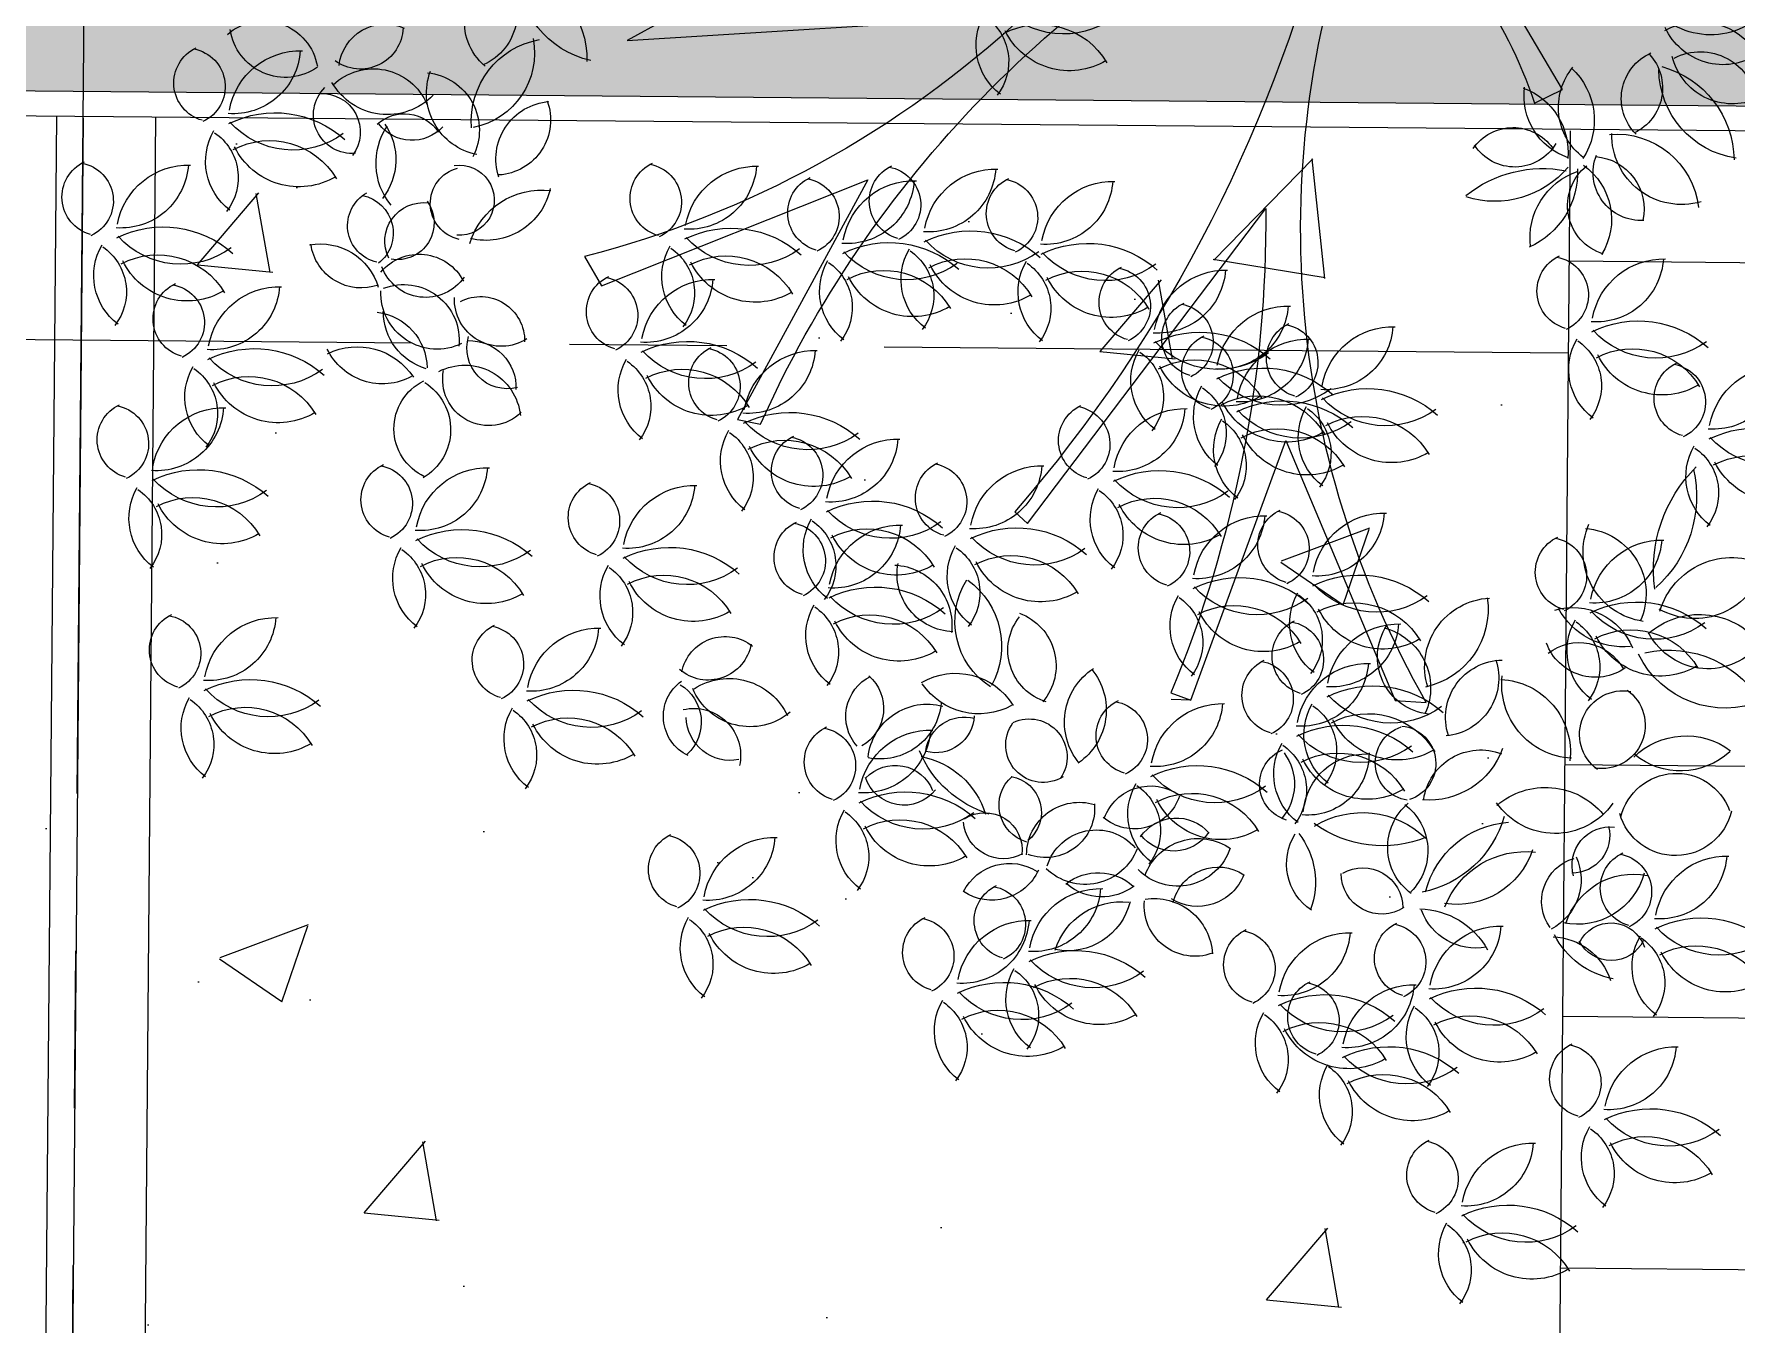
# Model space of a CAD drawing. Header units: millimetres. Extents: x 793 to 3159, y 750 to 2095.
# Drawn here: x 1229.264 to 1232.699, y 980.136 to 982.741 of the extents above; entities that cross this region are included whole.
import ezdxf

# ---------------------------------------------------------------- set-up
doc = ezdxf.new("R2010")
doc.units = ezdxf.units.MM
doc.linetypes.add('CENTER', pattern=[50.8, 31.75, -6.35, 6.35, -6.35])
doc.linetypes.add('CONTINUA', pattern=[0])
for name, color, linetype in [('A-PISO-LIMITE', 42, 'Continuous'), ('A-PISOS', 252, 'Continuous'), ('A-PROY', 252, 'Continuous'), ('A-TEXTO', 2, 'Continuous'), ('A-VEGETACION', 65, 'Continuous')]:
    doc.layers.add(name, color=color, linetype=linetype)
doc.layers.add('JUNTA DE CONTROL', color=7, linetype='Continuous', true_color=0xf43e0b)
pattern_1 = [(50, (-2174.8441, -711.9263), (1.8218467, -0.1593909), [0.1905, -2.0955]), (355, (-2174.8441, -711.9263), (-0.3524342, 1.9105685), [0.1524, -1.6764058]), (100.451445, (-2174.6923, -711.9396), (1.4694125, 1.7511775), [0.1619001, -1.7809024]), (46.1842, (-2174.844, -711.4183), (2.7107904, -0.4204233), [0.28575, -3.14325]), (96.63556, (-2174.6182, -711.4533), (2.3740413, 2.4742612), [0.2428502, -2.671356]), (351.18415, (-2174.844, -711.4183), (2.3740413, 2.4742612), [0.2285997, -2.5145973]), (21, (-2174.5901, -711.5453), (1.5161439, -1.022652), [0.1905, -2.0955]), (326, (-2174.5901, -711.5453), (0.6180203, 1.8418797), [0.1524, -1.6764]), (71.451445, (-2174.4638, -711.6305), (2.1341642, 0.8192277), [0.1619001, -1.7808994]), (37.5, (-2174.8441, -711.9263), (0.03088603, 0.84555039), [0, -1.65608, 0, -1.7018, 0, -1.68275]), (7.5, (-2174.8441, -711.9263), (0.66819663, 1.00180575), [0, -0.97028, 0, -1.61798, 0, -0.64135]), (327.5, (-2175.4105, -711.9263), (1.35590595, -0.05728744), [0, -0.635, 0, -1.9812, 0, -2.6289]), (317.5, (-2175.6645, -711.9263), (1.4812918, 0.2542649), [0, -0.8255, 0, -1.31572, 0, -1.8669])]

# ---------------------------------------------------------------- blocks, each defined once
blk = doc.blocks.new('A$C15914C01')
at = {"layer": 'A-PISOS', "linetype": 'CONTINUA', "ltscale": 0.5}
h = blk.add_hatch(dxfattribs=at)
h.set_pattern_fill('AR-CONC', color=250, scale=0.01)
h.set_pattern_definition(pattern_1)
h.paths.add_polyline_path([(49.8168, -6.7051), (46.8168, -6.7051), (46.8168, -13.8547), (49.7114, -13.8547), (49.7114, -11.0561), (49.8168, -11.0561)])
h.paths.add_polyline_path([(46.8168, -3.6051), (47.3783, -3.6051), (47.3783, -4.9049), (49.8168, -4.9049), (49.8168, -0.9962), (46.8168, -0.9962)])
h = blk.add_hatch(dxfattribs=at)
h.set_pattern_fill('AR-CONC', color=250, scale=0.01)
h.set_pattern_definition(pattern_1)
h.paths.add_polyline_path([(52.8168, -10.153), (49.8168, -10.153), (49.8168, -10.6083), (52.8168, -10.6083)])
h.paths.add_polyline_path([(52.8168, -6.7051), (49.8168, -6.7051), (49.8168, -10.153), (52.8168, -10.153)])
h.paths.add_polyline_path([(52.8168, -0.9965), (49.8168, -0.9965), (49.8168, -1.153), (52.8168, -1.153)])
h.paths.add_polyline_path([(49.8168, -4.9051), (52.8168, -4.9051), (52.8168, -1.153), (49.8168, -1.153)])
h = blk.add_hatch(dxfattribs=at)
h.set_pattern_fill('AR-HBONE', color=250, scale=0.005, angle=45)
h.set_pattern_definition([(90, (-2174.8441, -711.9263), (-0.508, 0.508), [1.524, -0.508]), (180, (-2174.8441, -711.4183), (-0.508, 0.508), [1.524, -0.508])])
h.paths.add_polyline_path([(55.5483, -5.5046), (55.8168, -5.5046), (55.8168, -0.9969), (55.5493, -0.9969), (55.5483, -0.9968), (52.8168, -0.9968), (52.8168, -4.9051), (54.8141, -4.9051), (55.5483, -4.9051)])
h.paths.add_polyline_path([(55.8168, -5.5046), (55.5483, -5.5046), (55.5483, -6.7051), (52.8168, -6.7051), (52.8168, -10.6084), (55.8168, -10.6084)])
at = {"layer": 'A-PISOS', "color": 250, "linetype": 'CONTINUA', "ltscale": 0.5}
for p, q in [((49.8168, -6.7051), (49.8168, -10.6082)), ((52.8168, -6.7051), (52.8168, -10.6083))]:
    blk.add_line(p, q, dxfattribs=at)
blk = doc.blocks.new('XR-CONJUNTO$0$A$C458D45B7')
at = {"lineweight": 0, "extrusion": (-2.43104e-07, -5.45806e-06, 1)}
blk.add_line((-0.3067, -1.749), (-0.3463, -1.7481), dxfattribs=at)
blk.add_lwpolyline([(0.1057, -1.746), (0.1681, -1.7494, -0.110183), (-0.0866, -0.95, -0.110183), (0.0225, -0.1181, 0.069274), (0.0548, -0.1083, -0.159056), (0.3751, -0.5382), (0.4313, -0.5098), (0.2694, -0.2414), (0.6188, -0.3643), (0.5483, -0.2962, -0.129481), (0.1024, -0.068, 0.184379), (0.1254, 0.0127), (0.8832, -0.1415), (0.8943, -0.0784), (0.1156, 0.0518, -0.487233), (0.1075, 0.0667, -0.157099), (0.4909, 0.4325), (0.4557, 0.4846), (0.2096, 0.2904), (0.2879, 0.6525), (0.2292, 0.5741, -0.1274), (0.063, 0.1098, -1.508538), (0.0487, 0.1166), (-0.0409, 1.3604), (-0.1014, 1.2588), (-0.0393, 0.4627, -0.187108), (-0.3498, 1.1361), (-0.3949, 1.1174), (-0.3356, 0.7801), (-0.586, 0.9428), (-0.6161, 0.9071, -0.222061), (-0.0345, 0.1193), (-0.0367, 0.1218), (-0.9935, 0.563), (-0.9683, 0.4373, -0.148996), (-0.7862, 0.3977), (-0.1177, 0.0214, -0.61159), (-0.1188, -0.006, -0.101655), (-1.381, -0.3864), (-1.4565, -0.4291), (-0.657, -0.3716, -0.12496), (-1.5382, -0.8654), (-1.5037, -0.924), (-0.968, -0.7054), (-1.2263, -1.1913), (-1.1801, -1.2004, -0.176723), (-0.0978, -0.0662, 0.164875), (-0.0374, -0.112, -0.122319), (-0.6656, -1.3725), (-0.6394, -1.3961), (-0.165, -0.7555, -0.101541), (-0.347, -1.7346), (-0.3067, -1.749), (-0.1198, -1.2235), (0.1057, -1.746)], format="xyb", close=True, dxfattribs=at)
at = {"lineweight": 0, "extrusion": (2.43104e-07, 5.45806e-06, -1)}
for centre, major_axis, start_param, end_param in [((-1.6688, -0.393), (0.0783, -0.086, 0), 1.425585, 3.486513), ((-1.7932, -0.3761), (0.0771, -0.0846, 0), 4.606747, 6.608193), ((-1.7172, -0.469), (0.1331, 0.1212, 0), 5.659962, 7.036498), ((-1.4916, -0.2871), (0.1256, -0.1379, 0), 0.943566, 2.313218), ((0.728, -0.2461), (0.1016, -0.1116, 0), -0.392699, 1.416384), ((-0.6295, -0.4307), (0.0909, 0.0828, 0), 2.943806, 4.400315), ((-0.7961, -0.4651), (0.0813, 0.074, 0), 6.042078, 7.680112), ((-0.5782, -0.2358), (0.1269, 0.1155, 0), 1.666781, 3.133707), ((-0.6223, -0.5454), (0.1055, -0.1158, 0), 3.38331, 4.908592), ((0.7063, -0.5098), (0.0938, -0.103, 0), 3.356607, 4.894804), ((-2.1896, -0.5067), (0.0818, 0.0745, 0), 4.725657, 6.840485), ((-1.9949, -0.4053), (0.0637, 0.058, 0), 0.764156, 2.934492), ((-1.9437, -0.494), (0.0694, 0.0632, 0), 3.980915, 5.862351), ((-0.5651, -0.3368), (0.0974, -0.107, 0), 0.190237, 1.841773), ((0.7538, -0.3282), (0.0952, 0.0867, 0), 1.721172, 3.438981), ((-2.1463, -0.3974), (0.083, 0.0756, 0), 1.68426, 3.729013), ((-1.6018, -0.593), (0.1128, -0.1238, 0), 2.221305, 3.690822), ((-1.7962, -0.4571), (0.1033, -0.1134, 0), -1.032306, 0.534835), ((0.6511, -0.5265), (0.0746, 0.068, 0), 3.082887, 5.021593), ((0.5328, -0.5061), (0.0677, -0.0743, 0), 4.704556, 6.562471), ((0.7736, -0.4108), (0.0842, -0.0925, 0), 0.316464, 2.06298), ((0.7097, -0.547), (0.0855, 0.0778, 0), 4.970648, 6.893858), ((-2.292, -0.5222), (0.0578, 0.0526, 0), 2.569534, 5.006064), ((-2.3437, -0.5302), (0.0521, -0.0572, 0), 4.051015, 6.582941), ((-2.2517, -0.448), (0.0917, -0.1007, 0), -0.777492, 0.800951), ((-2.1145, -0.6009), (0.0977, -0.1073, 0), 2.477681, 3.902549), ((0.5509, -0.5449), (0.0857, -0.0941, 0), 1.381618, 2.98878), ((0.3531, -0.5727), (0.1058, 0.0963, 0), 6.187244, 7.584647), ((0.8079, -0.4647), (0.1228, -0.1349, 0), 0.876191, 2.292519), ((0.5809, -0.6537), (0.1334, -0.1465, 0), 4.136961, 5.426322), ((-1.9667, -0.6078), (0.0867, 0.0789, 0), 4.676888, 6.613696), ((-1.7339, -0.5375), (0.0851, -0.0934, 0), 0.924716, 2.656883), ((-1.8688, -0.6134), (0.0781, -0.0858, 0), 3.969056, 5.92434), ((0.4851, -0.523), (0.097, 0.0883, 0), 2.624439, 4.009853), ((0.3065, -0.6372), (0.0924, -0.1015, 0), 4.220644, 5.539862), ((-2.0101, -0.5841), (0.0523, -0.0575, 0), 0.633418, 3.085829), ((-2.0709, -0.6192), (0.0524, -0.0576, 0), 3.810166, 6.090838), ((-1.9398, -0.4538), (0.0868, -0.0954, 0), -0.069614, 1.779881), ((-2.1633, -0.7923), (0.156, 0.1421, 0), 4.983233, 6.17178), ((-1.9038, -0.6639), (0.0614, 0.0559, 0), 4.717033, 6.423449), ((-1.6027, -0.6693), (0.086, 0.0783, 0), 3.55062, 5.363168), ((-1.7206, -0.5916), (0.0749, -0.0823, 0), -1.194178, 0.664916), ((-2.1816, -0.6795), (0.0909, 0.0828, 0), 2.943806, 4.400315), ((-2.1303, -0.4845), (0.1269, 0.1155, 0), 1.666781, 3.133707), ((-2.1744, -0.7941), (0.1055, -0.1158, 0), 3.38331, 4.908592), ((-1.8262, -0.6795), (0.0906, -0.0995, 0), 1.614915, 2.889535), ((-1.8895, -0.5504), (0.0621, 0.0565, 0), 1.467676, 3.222181), ((-2.0476, -0.6746), (0.0938, 0.0854, 0), 0.129265, 1.395311), ((0.3333, -0.6856), (0.0658, -0.0723, 0), 2.905781, 4.823107), ((0.5423, -0.7661), (0.1235, 0.1125, 0), 5.36207, 6.898676), ((0.673, -0.5985), (0.0953, -0.1046, 0), 0.451758, 2.314123), ((-2.3482, -0.7139), (0.0813, 0.074, 0), 6.042078, 7.680112), ((-2.1171, -0.5856), (0.0974, -0.107, 0), 0.190237, 1.841773), ((0.3358, -0.5709), (0.0714, 0.065, 0), 1.264913, 3.299305), ((0.5912, -0.6765), (0.0712, 0.0649, 0), 2.239479, 4.247459), ((0.4925, -0.7502), (0.0711, -0.0781, 0), 3.953652, 5.660875), ((-2.5155, -0.7546), (0.0578, 0.0526, 0), 2.569534, 5.006064), ((-2.5672, -0.7627), (0.0521, -0.0572, 0), 4.051015, 6.582941), ((-2.338, -0.8334), (0.0977, -0.1073, 0), 2.477681, 3.902549), ((-1.7922, -0.7543), (0.0477, -0.0524, 0), 3.730197, 7.076743), ((-1.3694, -0.7464), (0.0578, 0.0526, 0), 2.569534, 5.006064), ((-1.4212, -0.7544), (0.0521, -0.0572, 0), 4.051015, 6.582941), ((-1.3292, -0.6723), (0.0917, -0.1007, 0), -0.777492, 0.800951), ((-1.192, -0.8251), (0.0977, -0.1073, 0), 2.477681, 3.902549), ((-0.8867, -0.7475), (0.0578, 0.0526, 0), 2.569534, 5.006064), ((-0.9384, -0.7555), (0.0521, -0.0572, 0), 4.051015, 6.582941), ((-0.8464, -0.6733), (0.0917, -0.1007, 0), -0.777492, 0.800951), ((-0.7092, -0.8262), (0.0977, -0.1073, 0), 2.477681, 3.902549), ((0.3952, -0.9166), (0.1824, 0.1661, 0), 4.763929, 5.636252), ((0.2948, -0.5436), (0.143, 0.1302, 0), 1.427963, 2.601349), ((0.5108, -0.8091), (0.1051, 0.0957, 0), 3.743488, 5.119397), ((0.2985, -0.6789), (0.1219, 0.111, 0), 0.683436, 1.880422), ((0.5462, -0.7433), (0.0689, -0.0756, 0), 1.029573, 3.198864), ((0.3985, -0.7729), (0.0993, 0.0905, 0), 6.058163, 7.566179), ((-2.4752, -0.6805), (0.0917, -0.1007, 0), -0.777492, 0.800951), ((-1.7764, -0.7608), (0.0547, 0.0498, 0), 2.514693, 5.184025), ((-1.051, -0.7726), (0.0578, 0.0526, 0), 2.569534, 5.006064), ((-1.1027, -0.7806), (0.0521, -0.0572, 0), 4.051015, 6.582941), ((-1.0107, -0.6984), (0.0917, -0.1007, 0), -0.777492, 0.800951), ((-0.8735, -0.8513), (0.0977, -0.1073, 0), 2.477681, 3.902549), ((-0.6504, -0.7704), (0.0578, 0.0526, 0), 2.569534, 5.006064), ((-0.7022, -0.7784), (0.0521, -0.0572, 0), 4.051015, 6.582941), ((-0.6101, -0.6963), (0.0917, -0.1007, 0), -0.777492, 0.800951), ((-0.4729, -0.8491), (0.0977, -0.1073, 0), 2.477681, 3.902549), ((-1.9413, -0.8068), (0.0509, -0.0559, 0), 0.945939, 3.367294), ((-2.002, -0.8225), (0.0572, 0.0521, 0), 5.641793, 7.92155), ((-1.624, -0.8846), (0.1127, 0.1027, 0), 4.169962, 5.561665), ((-1.7382, -0.7025), (0.0978, 0.089, 0), 0.938823, 2.542828), ((-1.8635, -0.8377), (0.0576, 0.0525, 0), 3.417735, 5.567883), ((-1.9167, -0.801), (0.055, 0.0501, 0), 0.107397, 2.469596), ((-1.2408, -1.0165), (0.156, 0.1421, 0), 4.983233, 6.17178), ((-2.3869, -1.0247), (0.156, 0.1421, 0), 4.983233, 6.17178), ((-0.9223, -1.0427), (0.156, 0.1421, 0), 4.983233, 6.17178), ((-0.758, -1.0176), (0.156, 0.1421, 0), 4.983233, 6.17178), ((-0.5218, -1.0405), (0.156, 0.1421, 0), 4.983233, 6.17178), ((-2.4051, -0.9119), (0.0909, 0.0828, 0), 2.943806, 4.400315), ((-2.5717, -0.9464), (0.0813, 0.074, 0), 6.042078, 7.680112), ((-2.3538, -0.717), (0.1269, 0.1155, 0), 1.666781, 3.133707), ((-2.3979, -1.0266), (0.1055, -0.1158, 0), 3.38331, 4.908592), ((-2.0704, -0.9669), (0.0821, -0.0901, 0), 3.692575, 5.155285), ((-1.989, -0.8304), (0.0692, -0.076, 0), 0.38642, 2.157574), ((-1.259, -0.9037), (0.0909, 0.0828, 0), 2.943806, 4.400315), ((-1.4256, -0.9381), (0.0813, 0.074, 0), 6.042078, 7.680112), ((-1.2077, -0.7087), (0.1269, 0.1155, 0), 1.666781, 3.133707), ((-1.2519, -1.0183), (0.1055, -0.1158, 0), 3.38331, 4.908592), ((-0.8892, -0.7349), (0.1269, 0.1155, 0), 1.666781, 3.133707), ((-0.7763, -0.9048), (0.0909, 0.0828, 0), 2.943806, 4.400315), ((-0.9429, -0.9392), (0.0813, 0.074, 0), 6.042078, 7.680112), ((-0.725, -0.7098), (0.1269, 0.1155, 0), 1.666781, 3.133707), ((-0.7691, -1.0194), (0.1055, -0.1158, 0), 3.38331, 4.908592), ((-0.4887, -0.7327), (0.1269, 0.1155, 0), 1.666781, 3.133707), ((0.4619, -0.9165), (0.0578, 0.0526, 0), 2.569534, 5.006064), ((0.4102, -0.9246), (0.0521, -0.0572, 0), 4.051015, 6.582941), ((0.5022, -0.8424), (0.0917, -0.1007, 0), -0.777492, 0.800951), ((0.6394, -0.9952), (0.0977, -0.1073, 0), 2.477681, 3.902549), ((-2.3406, -0.818), (0.0974, -0.107, 0), 0.190237, 1.841773), ((-1.8711, -0.9645), (0.0744, 0.0677, 0), 4.565806, 6.533384), ((-1.8588, -0.8569), (0.0633, -0.0695, 0), -0.241864, 1.949123), ((-1.1946, -0.8098), (0.0974, -0.107, 0), 0.190237, 1.841773), ((-0.9405, -0.9299), (0.0909, 0.0828, 0), 2.943806, 4.400315), ((-1.1071, -0.9643), (0.0813, 0.074, 0), 6.042078, 7.680112), ((-0.9334, -1.0445), (0.1055, -0.1158, 0), 3.38331, 4.908592), ((-0.7118, -0.8109), (0.0974, -0.107, 0), 0.190237, 1.841773), ((-0.54, -0.9277), (0.0909, 0.0828, 0), 2.943806, 4.400315), ((-0.7066, -0.9621), (0.0813, 0.074, 0), 6.042078, 7.680112), ((-0.5328, -1.0423), (0.1055, -0.1158, 0), 3.38331, 4.908592), ((-0.4213, -0.9474), (0.0578, 0.0526, 0), 2.569534, 5.006064), ((-0.4731, -0.9554), (0.0521, -0.0572, 0), 4.051015, 6.582941), ((-0.3811, -0.8732), (0.0917, -0.1007, 0), -0.777492, 0.800951), ((-0.2439, -1.0261), (0.0977, -0.1073, 0), 2.477681, 3.902549), ((-1.9016, -1.0376), (0.0829, 0.0754, 0), 5.072303, 7.119215), ((-1.4554, -0.9757), (0.0578, 0.0526, 0), 2.569534, 5.006064), ((-1.5071, -0.9838), (0.0521, -0.0572, 0), 4.051015, 6.582941), ((-1.4151, -0.9016), (0.0917, -0.1007, 0), -0.777492, 0.800951), ((-1.2779, -1.0544), (0.0977, -0.1073, 0), 2.477681, 3.902549), ((-0.8761, -0.836), (0.0974, -0.107, 0), 0.190237, 1.841773), ((-0.4756, -0.8338), (0.0974, -0.107, 0), 0.190237, 1.841773), ((-2.3294, -0.9985), (0.0578, 0.0526, 0), 2.569534, 5.006064), ((-2.3812, -1.0065), (0.0521, -0.0572, 0), 4.051015, 6.582941), ((-2.2891, -0.9244), (0.0917, -0.1007, 0), -0.777492, 0.800951), ((-2.152, -1.0772), (0.0977, -0.1073, 0), 2.477681, 3.902549), ((-1.8349, -0.9416), (0.0765, -0.084, 0), 0.279297, 2.335483), ((-1.7051, -0.9533), (0.0702, 0.0639, 0), 1.7289, 3.911271), ((-1.7464, -1.0372), (0.0598, -0.0657, 0), 3.398385, 5.466877), ((-0.2941, -1.0186), (0.0578, 0.0526, 0), 2.569534, 5.006064), ((-0.3459, -1.0266), (0.0521, -0.0572, 0), 4.051015, 6.582941), ((-0.2539, -0.9445), (0.0917, -0.1007, 0), -0.777492, 0.800951), ((-0.1167, -1.0973), (0.0977, -0.1073, 0), 2.477681, 3.902549), ((0.5906, -1.1866), (0.156, 0.1421, 0), 4.983233, 6.17178), ((-1.9684, -1.0956), (0.0847, 0.0771, 0), 5.565903, 6.997649), ((-1.8235, -0.9794), (0.0806, -0.0885, 0), 1.008399, 2.302773), ((-0.2927, -1.2175), (0.156, 0.1421, 0), 4.983233, 6.17178), ((-0.0824, -1.0582), (0.0578, 0.0526, 0), 2.569534, 5.006064), ((-0.1341, -1.0662), (0.0521, -0.0572, 0), 4.051015, 6.582941), ((-0.0421, -0.9841), (0.0917, -0.1007, 0), -0.777492, 0.800951), ((0.0951, -1.1369), (0.0977, -0.1073, 0), 2.477681, 3.902549), ((0.6236, -0.8789), (0.1269, 0.1155, 0), 1.666781, 3.133707), ((-1.6923, -1.0522), (0.0603, 0.0549, 0), 2.047726, 4.165076), ((-1.3268, -1.2458), (0.156, 0.1421, 0), 4.983233, 6.17178), ((-0.2596, -0.9097), (0.1269, 0.1155, 0), 1.666781, 3.133707), ((-0.2531, -1.0846), (0.0578, 0.0526, 0), 2.569534, 5.006064), ((-0.3048, -1.0927), (0.0521, -0.0572, 0), 4.051015, 6.582941), ((-0.2128, -1.0105), (0.0917, -0.1007, 0), -0.777492, 0.800951), ((-0.0756, -1.1634), (0.0977, -0.1073, 0), 2.477681, 3.902549), ((0.5723, -1.0738), (0.0909, 0.0828, 0), 2.943806, 4.400315), ((0.4057, -1.1082), (0.0813, 0.074, 0), 6.042078, 7.680112), ((0.5795, -1.1885), (0.1055, -0.1158, 0), 3.38331, 4.908592), ((-2.2008, -1.2686), (0.156, 0.1421, 0), 4.983233, 6.17178), ((-1.9446, -1.0025), (0.0914, 0.0833, 0), 1.806411, 3.423556), ((-1.9938, -1.1874), (0.1001, 0.0912, 0), 4.980953, 6.432495), ((-1.7684, -1.1317), (0.0697, 0.0635, 0), 5.41227, 7.055783), ((-1.2937, -0.9381), (0.1269, 0.1155, 0), 1.666781, 3.133707), ((-1.2476, -1.1172), (0.0578, 0.0526, 0), 2.569534, 5.006064), ((-1.2994, -1.1252), (0.0521, -0.0572, 0), 4.051015, 6.582941), ((-1.2073, -1.043), (0.0917, -0.1007, 0), -0.777492, 0.800951), ((-1.0702, -1.1959), (0.0977, -0.1073, 0), 2.477681, 3.902549), ((-0.3109, -1.1047), (0.0909, 0.0828, 0), 2.943806, 4.400315), ((-0.4775, -1.1391), (0.0813, 0.074, 0), 6.042078, 7.680112), ((-0.3038, -1.2193), (0.1055, -0.1158, 0), 3.38331, 4.908592), ((-0.1655, -1.2887), (0.156, 0.1421, 0), 4.983233, 6.17178), ((0.6368, -0.9799), (0.0974, -0.107, 0), 0.190237, 1.841773), ((0.7002, -1.1307), (0.0578, 0.0526, 0), 2.569534, 5.006064), ((0.6485, -1.1387), (0.0521, -0.0572, 0), 4.051015, 6.582941), ((0.7405, -1.0565), (0.0917, -0.1007, 0), -0.777492, 0.800951), ((0.8777, -1.2094), (0.0977, -0.1073, 0), 2.477681, 3.902549), ((-2.219, -1.1558), (0.0909, 0.0828, 0), 2.943806, 4.400315), ((-2.3856, -1.1902), (0.0813, 0.074, 0), 6.042078, 7.680112), ((-2.1677, -0.9608), (0.1269, 0.1155, 0), 1.666781, 3.133707), ((-2.2118, -1.2704), (0.1055, -0.1158, 0), 3.38331, 4.908592), ((-1.7769, -1.1998), (0.0834, 0.076, 0), 4.961295, 6.910739), ((-1.7291, -1.1155), (0.0627, -0.0688, 0), -0.051798, 2.496029), ((-1.345, -1.133), (0.0909, 0.0828, 0), 2.943806, 4.400315), ((-1.5116, -1.1674), (0.0813, 0.074, 0), 6.042078, 7.680112), ((-1.3378, -1.2477), (0.1055, -0.1158, 0), 3.38331, 4.908592), ((-0.2465, -1.0107), (0.0974, -0.107, 0), 0.190237, 1.841773), ((-0.1324, -0.9809), (0.1269, 0.1155, 0), 1.666781, 3.133707), ((-2.1546, -1.0619), (0.0974, -0.107, 0), 0.190237, 1.841773), ((-1.8126, -1.2153), (0.072, -0.0791, 0), 1.163391, 3.416553), ((-1.9175, -1.2184), (0.0757, -0.0831, 0), 4.435217, 6.484111), ((-1.2805, -1.0391), (0.0974, -0.107, 0), 0.190237, 1.841773), ((-0.1837, -1.1759), (0.0909, 0.0828, 0), 2.943806, 4.400315), ((-0.3503, -1.2103), (0.0813, 0.074, 0), 6.042078, 7.680112), ((-0.1766, -1.2906), (0.1055, -0.1158, 0), 3.38331, 4.908592), ((-0.1245, -1.3547), (0.156, 0.1421, 0), 4.983233, 6.17178), ((0.0463, -1.3283), (0.156, 0.1421, 0), 4.983233, 6.17178), ((-1.119, -1.3873), (0.156, 0.1421, 0), 4.983233, 6.17178), ((-0.5005, -1.2274), (0.0578, 0.0526, 0), 2.569534, 5.006064), ((-0.5522, -1.2354), (0.0521, -0.0572, 0), 4.051015, 6.582941), ((-0.4602, -1.1532), (0.0917, -0.1007, 0), -0.777492, 0.800951), ((-0.323, -1.3061), (0.0977, -0.1073, 0), 2.477681, 3.902549), ((-0.1193, -1.082), (0.0974, -0.107, 0), 0.190237, 1.841773), ((-0.0914, -1.047), (0.1269, 0.1155, 0), 1.666781, 3.133707), ((0.028, -1.2155), (0.0909, 0.0828, 0), 2.943806, 4.400315), ((-0.1385, -1.2499), (0.0813, 0.074, 0), 6.042078, 7.680112), ((0.0793, -1.0205), (0.1269, 0.1155, 0), 1.666781, 3.133707), ((0.0352, -1.3301), (0.1055, -0.1158, 0), 3.38331, 4.908592), ((-2.4398, -1.2438), (0.0578, 0.0526, 0), 2.569534, 5.006064), ((-2.4915, -1.2519), (0.0521, -0.0572, 0), 4.051015, 6.582941), ((-2.3995, -1.1697), (0.0917, -0.1007, 0), -0.777492, 0.800951), ((-2.2623, -1.3226), (0.0977, -0.1073, 0), 2.477681, 3.902549), ((-1.0859, -1.0795), (0.1269, 0.1155, 0), 1.666781, 3.133707), ((-0.1427, -1.2419), (0.0909, 0.0828, 0), 2.943806, 4.400315), ((-0.3093, -1.2764), (0.0813, 0.074, 0), 6.042078, 7.680112), ((-0.1355, -1.3566), (0.1055, -0.1158, 0), 3.38331, 4.908592), ((0.0925, -1.1216), (0.0974, -0.107, 0), 0.190237, 1.841773), ((0.8289, -1.4008), (0.156, 0.1421, 0), 4.983233, 6.17178), ((-1.1372, -1.2745), (0.0909, 0.0828, 0), 2.943806, 4.400315), ((-1.3038, -1.3089), (0.0813, 0.074, 0), 6.042078, 7.680112), ((-1.13, -1.3891), (0.1055, -0.1158, 0), 3.38331, 4.908592), ((-1.0791, -1.2944), (0.0578, 0.0526, 0), 2.569534, 5.006064), ((-1.1309, -1.3025), (0.0521, -0.0572, 0), 4.051015, 6.582941), ((-1.0388, -1.2203), (0.0917, -0.1007, 0), -0.777492, 0.800951), ((-0.9017, -1.3731), (0.0977, -0.1073, 0), 2.477681, 3.902549), ((-0.0782, -1.148), (0.0974, -0.107, 0), 0.190237, 1.841773), ((0.8106, -1.288), (0.0909, 0.0828, 0), 2.943806, 4.400315), ((0.6441, -1.3224), (0.0813, 0.074, 0), 6.042078, 7.680112), ((0.862, -1.093), (0.1269, 0.1155, 0), 1.666781, 3.133707), ((0.8178, -1.4026), (0.1055, -0.1158, 0), 3.38331, 4.908592), ((-1.0728, -1.1806), (0.0974, -0.107, 0), 0.190237, 1.841773), ((-0.3719, -1.4975), (0.156, 0.1421, 0), 4.983233, 6.17178), ((0.9141, -1.4743), (0.1955, -0.2147, 0), 2.163971, 3.093217), ((0.8751, -1.194), (0.0974, -0.107, 0), 0.190237, 1.841773), ((-2.3111, -1.5139), (0.156, 0.1421, 0), 4.983233, 6.17178), ((-1.9065, -1.3598), (0.0578, 0.0526, 0), 2.569534, 5.006064), ((-1.9582, -1.3678), (0.0521, -0.0572, 0), 4.051015, 6.582941), ((-1.8662, -1.2856), (0.0917, -0.1007, 0), -0.777492, 0.800951), ((-1.729, -1.4385), (0.0977, -0.1073, 0), 2.477681, 3.902549), ((-0.7881, -1.3457), (0.0578, 0.0526, 0), 2.569534, 5.006064), ((-0.8399, -1.3537), (0.0521, -0.0572, 0), 4.051015, 6.582941), ((-0.7479, -1.2715), (0.0917, -0.1007, 0), -0.777492, 0.800951), ((-0.6107, -1.4244), (0.0977, -0.1073, 0), 2.477681, 3.902549), ((0.463, -1.3312), (0.166, -0.1823, 0), -1.064666, -0.000104), ((-2.2781, -1.2062), (0.1269, 0.1155, 0), 1.666781, 3.133707), ((-2.3222, -1.5158), (0.1055, -0.1158, 0), 3.38331, 4.908592), ((-1.4881, -1.3917), (0.0578, 0.0526, 0), 2.569534, 5.006064), ((-1.5398, -1.3998), (0.0521, -0.0572, 0), 4.051015, 6.582941), ((-1.4478, -1.3176), (0.0917, -0.1007, 0), -0.777492, 0.800951), ((-1.3106, -1.4705), (0.0977, -0.1073, 0), 2.477681, 3.902549), ((-0.9505, -1.5645), (0.156, 0.1421, 0), 4.983233, 6.17178), ((-0.3901, -1.3847), (0.0909, 0.0828, 0), 2.943806, 4.400315), ((-0.5567, -1.4191), (0.0813, 0.074, 0), 6.042078, 7.680112), ((-0.3388, -1.1897), (0.1269, 0.1155, 0), 1.666781, 3.133707), ((-0.3829, -1.4993), (0.1055, -0.1158, 0), 3.38331, 4.908592), ((-2.3294, -1.4011), (0.0909, 0.0828, 0), 2.943806, 4.400315), ((-2.496, -1.4356), (0.0813, 0.074, 0), 6.042078, 7.680112), ((-2.2649, -1.3072), (0.0974, -0.107, 0), 0.190237, 1.841773), ((-0.9174, -1.2568), (0.1269, 0.1155, 0), 1.666781, 3.133707), ((-0.3256, -1.2908), (0.0974, -0.107, 0), 0.190237, 1.841773), ((-0.3375, -1.442), (0.0578, 0.0526, 0), 2.569534, 5.006064), ((-0.3893, -1.45), (0.0521, -0.0572, 0), 4.051015, 6.582941), ((-0.16, -1.5207), (0.0977, -0.1073, 0), 2.477681, 3.902549), ((-0.0964, -1.4345), (0.0578, 0.0526, 0), 2.569534, 5.006064), ((-0.1482, -1.4425), (0.0521, -0.0572, 0), 4.051015, 6.582941), ((-0.0562, -1.3603), (0.0917, -0.1007, 0), -0.777492, 0.800951), ((0.081, -1.5132), (0.0977, -0.1073, 0), 2.477681, 3.902549), ((-1.7778, -1.6299), (0.156, 0.1421, 0), 4.983233, 6.17178), ((-1.0722, -1.4679), (0.0578, 0.0526, 0), 2.569534, 5.006064), ((-1.1239, -1.4759), (0.0521, -0.0572, 0), 4.051015, 6.582941), ((-0.9687, -1.4517), (0.0909, 0.0828, 0), 2.943806, 4.400315), ((-1.1353, -1.4861), (0.0813, 0.074, 0), 6.042078, 7.680112), ((-1.0319, -1.3937), (0.0917, -0.1007, 0), -0.777492, 0.800951), ((-0.8947, -1.5466), (0.0977, -0.1073, 0), 2.477681, 3.902549), ((-0.9615, -1.5664), (0.1055, -0.1158, 0), 3.38331, 4.908592), ((-0.6595, -1.6158), (0.156, 0.1421, 0), 4.983233, 6.17178), ((-0.2972, -1.3679), (0.0917, -0.1007, 0), -0.777492, 0.800951), ((0.6228, -1.4419), (0.095, -0.1043, 0), 0.869755, 2.711845), ((0.477, -1.5278), (0.0893, -0.0981, 0), 3.949733, 5.869629), ((-1.7447, -1.3221), (0.1269, 0.1155, 0), 1.666781, 3.133707), ((-1.3594, -1.6618), (0.156, 0.1421, 0), 4.983233, 6.17178), ((-0.9043, -1.3578), (0.0974, -0.107, 0), 0.190237, 1.841773), ((-0.6777, -1.503), (0.0909, 0.0828, 0), 2.943806, 4.400315), ((-0.6264, -1.308), (0.1269, 0.1155, 0), 1.666781, 3.133707), ((-0.6706, -1.6176), (0.1055, -0.1158, 0), 3.38331, 4.908592), ((0.4638, -1.4838), (0.0578, 0.0526, 0), 2.569534, 5.006064), ((0.412, -1.4919), (0.0521, -0.0572, 0), 4.051015, 6.582941), ((0.5041, -1.4097), (0.0917, -0.1007, 0), -0.777492, 0.800951), ((0.6413, -1.5626), (0.0977, -0.1073, 0), 2.477681, 3.902549), ((-1.7961, -1.517), (0.0909, 0.0828, 0), 2.943806, 4.400315), ((-1.9626, -1.5515), (0.0813, 0.074, 0), 6.042078, 7.680112), ((-1.7889, -1.6317), (0.1055, -0.1158, 0), 3.38331, 4.908592), ((-1.3264, -1.3541), (0.1269, 0.1155, 0), 1.666781, 3.133707), ((-0.8443, -1.5374), (0.0813, 0.074, 0), 6.042078, 7.680112), ((-0.6133, -1.4091), (0.0974, -0.107, 0), 0.190237, 1.841773), ((0.7069, -1.433), (0.0958, -0.1052, 0), -0.620898, 1.257402), ((0.783, -1.6027), (0.1018, -0.1118, 0), 2.590682, 4.333365), ((-1.7316, -1.4231), (0.0974, -0.107, 0), 0.190237, 1.841773), ((-1.3777, -1.549), (0.0909, 0.0828, 0), 2.943806, 4.400315), ((-1.5443, -1.5835), (0.0813, 0.074, 0), 6.042078, 7.680112), ((-1.3705, -1.6637), (0.1055, -0.1158, 0), 3.38331, 4.908592), ((-0.9435, -1.738), (0.156, 0.1421, 0), 4.983233, 6.17178), ((-0.9118, -1.6039), (0.082, -0.09, 0), 3.922895, 5.563815), ((-0.7854, -1.4992), (0.0784, -0.0861, 0), 0.761161, 2.48284), ((-0.6264, -1.5932), (0.1167, 0.1063, 0), 2.876809, 4.428757), ((-0.8545, -1.6456), (0.111, -0.1219, 0), 4.499583, 5.944826), ((-0.2089, -1.7121), (0.156, 0.1421, 0), 4.983233, 6.17178), ((0.0322, -1.7046), (0.156, 0.1421, 0), 4.983233, 6.17178), ((-1.3132, -1.4551), (0.0974, -0.107, 0), 0.190237, 1.841773), ((-0.2271, -1.5993), (0.0909, 0.0828, 0), 2.943806, 4.400315), ((-0.3937, -1.6337), (0.0813, 0.074, 0), 6.042078, 7.680112), ((-0.1758, -1.4043), (0.1269, 0.1155, 0), 1.666781, 3.133707), ((-0.2199, -1.714), (0.1055, -0.1158, 0), 3.38331, 4.908592), ((0.014, -1.5918), (0.0909, 0.0828, 0), 2.943806, 4.400315), ((-0.1526, -1.6262), (0.0813, 0.074, 0), 6.042078, 7.680112), ((0.0653, -1.3968), (0.1269, 0.1155, 0), 1.666781, 3.133707), ((0.0211, -1.7064), (0.1055, -0.1158, 0), 3.38331, 4.908592), ((0.3027, -1.6758), (0.1024, 0.0933, 0), 3.565307, 5.386182), ((0.1309, -1.5621), (0.1185, 0.1079, 0), 0.583209, 2.085095), ((0.4627, -1.6858), (0.0965, 0.0879, 0), 5.163098, 6.626384), ((0.5924, -1.7539), (0.156, 0.1421, 0), 4.983233, 6.17178), ((-0.9618, -1.6252), (0.0909, 0.0828, 0), 2.943806, 4.400315), ((-1.1284, -1.6596), (0.0813, 0.074, 0), 6.042078, 7.680112), ((-0.9105, -1.4302), (0.1269, 0.1155, 0), 1.666781, 3.133707), ((-0.9546, -1.7398), (0.1055, -0.1158, 0), 3.38331, 4.908592), ((-0.6921, -1.6834), (0.0834, 0.0759, 0), 5.793524, 7.714733), ((-0.1627, -1.5054), (0.0974, -0.107, 0), 0.190237, 1.841773), ((0.0784, -1.4979), (0.0974, -0.107, 0), 0.190237, 1.841773), ((0.5621, -1.4865), (0.099, -0.1087, 0), 0.621866, 1.808522), ((0.5742, -1.6411), (0.0909, 0.0828, 0), 2.943806, 4.400315), ((0.6255, -1.4462), (0.1269, 0.1155, 0), 1.666781, 3.133707), ((0.5814, -1.7558), (0.1055, -0.1158, 0), 3.38331, 4.908592), ((0.7191, -1.723), (0.1155, 0.1052, 0), 4.718896, 6.320013), ((-2.3306, -1.6663), (0.0578, 0.0526, 0), 2.569534, 5.006064), ((-2.3824, -1.6743), (0.0521, -0.0572, 0), 4.051015, 6.582941), ((-2.2903, -1.5922), (0.0917, -0.1007, 0), -0.777492, 0.800951), ((-2.1531, -1.745), (0.0977, -0.1073, 0), 2.477681, 3.902549), ((-1.6791, -1.6816), (0.0578, 0.0526, 0), 2.569534, 5.006064), ((-1.7309, -1.6896), (0.0521, -0.0572, 0), 4.051015, 6.582941), ((-1.5017, -1.7603), (0.0977, -0.1073, 0), 2.477681, 3.902549), ((-0.8973, -1.5313), (0.0974, -0.107, 0), 0.190237, 1.841773), ((-0.5678, -1.6507), (0.0806, 0.0734, 0), 2.594914, 4.537615), ((-0.0655, -1.658), (0.0578, 0.0526, 0), 2.569534, 5.006064), ((-0.1173, -1.666), (0.0521, -0.0572, 0), 4.051015, 6.582941), ((-0.0252, -1.5838), (0.0917, -0.1007, 0), -0.777492, 0.800951), ((0.112, -1.7367), (0.0977, -0.1073, 0), 2.477681, 3.902549), ((0.1852, -1.6575), (0.086, 0.0783, 0), 2.417191, 4.449233), ((0.0519, -1.7212), (0.0841, -0.0923, 0), 4.121445, 5.863655), ((0.4076, -1.6756), (0.0813, 0.074, 0), 6.042078, 7.680112), ((0.6386, -1.5472), (0.0974, -0.107, 0), 0.190237, 1.841773), ((0.7347, -1.5407), (0.1002, 0.0912, 0), 1.386642, 3.372135), ((-1.6389, -1.6075), (0.0917, -0.1007, 0), -0.777492, 0.800951), ((-1.2818, -1.6299), (0.0592, -0.0651, 0), -0.667272, 1.44118), ((-1.2467, -1.719), (0.0602, -0.0661, 0), 2.502227, 4.54115), ((0.508, -1.5903), (0.0709, -0.0778, 0), 0.120299, 1.944748), ((0.4762, -1.7275), (0.0685, -0.0752, 0), 3.211817, 4.937174), ((0.7689, -1.5609), (0.1308, -0.1436, 0), 0.328466, 1.844368), ((0.659, -1.8548), (0.145, -0.1593, 0), 3.642263, 4.961959), ((-0.7802, -1.8349), (0.0912, -0.1001, 0), 3.336911, 4.892596), ((-0.1257, -1.738), (0.0578, 0.0526, 0), 2.569534, 5.006064), ((-0.1774, -1.746), (0.0521, -0.0572, 0), 4.051015, 6.582941), ((-0.0854, -1.6638), (0.0917, -0.1007, 0), -0.777492, 0.800951), ((0.0518, -1.8167), (0.0977, -0.1073, 0), 2.477681, 3.902549), ((0.3233, -1.7786), (0.0857, 0.0781, 0), 3.557171, 5.425825), ((0.1962, -1.6996), (0.0871, 0.0794, 0), 0.417724, 2.199452), ((-2.202, -1.9364), (0.156, 0.1421, 0), 4.983233, 6.17178), ((-1.2377, -1.845), (0.088, -0.0966, 0), 3.302682, 4.998485), ((-0.9126, -1.7877), (0.0666, 0.0606, 0), 3.142668, 4.98287), ((-1.0139, -1.7723), (0.0647, 0.0589, 0), 6.162681, 8.065967), ((-0.4314, -1.795), (0.096, 0.0875, 0), 3.183323, 4.85961), ((-0.6069, -1.7718), (0.0959, 0.0873, 0), 0.047939, 1.69324), ((0.0631, -1.9281), (0.156, 0.1421, 0), 4.983233, 6.17178), ((0.4688, -1.7106), (0.11, 0.1002, 0), 2.356072, 3.990407), ((0.3124, -1.849), (0.0993, -0.1091, 0), 3.920668, 5.558542), ((0.5658, -1.8099), (0.0649, 0.0591, 0), 2.928423, 5.62201), ((-2.1689, -1.6286), (0.1269, 0.1155, 0), 1.666781, 3.133707), ((-1.5505, -1.9517), (0.156, 0.1421, 0), 4.983233, 6.17178), ((-1.2828, -1.7911), (0.0649, 0.0591, 0), 2.74486, 4.817126), ((-1.3815, -1.8033), (0.0647, 0.0589, 0), 5.980387, 7.844259), ((-1.1965, -1.6859), (0.0927, 0.0844, 0), 1.60107, 3.477305), ((-0.7353, -1.6424), (0.1023, 0.0932, 0), 1.804244, 3.275247), ((-0.4192, -1.8221), (0.0578, 0.0526, 0), 2.569534, 5.006064), ((0.0962, -1.6203), (0.1269, 0.1155, 0), 1.666781, 3.133707), ((0.5228, -1.7922), (0.0647, 0.0589, 0), 6.067305, 8.748552), ((-2.2202, -1.8236), (0.0909, 0.0828, 0), 2.943806, 4.400315), ((-2.3868, -1.858), (0.0813, 0.074, 0), 6.042078, 7.680112), ((-2.213, -1.9382), (0.1055, -0.1158, 0), 3.38331, 4.908592), ((-1.5687, -1.8389), (0.0909, 0.0828, 0), 2.943806, 4.400315), ((-1.7353, -1.8733), (0.0813, 0.074, 0), 6.042078, 7.680112), ((-1.5174, -1.6439), (0.1269, 0.1155, 0), 1.666781, 3.133707), ((-1.5616, -1.9535), (0.1055, -0.1158, 0), 3.38331, 4.908592), ((-1.3086, -1.8699), (0.07, 0.0637, 0), 5.213427, 7.235231), ((-0.8369, -1.8829), (0.0813, -0.0892, 0), 2.416196, 4.128775), ((-0.9339, -1.7499), (0.0834, -0.0916, 0), -0.747496, 0.92333), ((-0.7627, -1.8661), (0.0529, -0.0581, 0), 2.437983, 4.133669), ((-0.8209, -1.7829), (0.052, -0.0571, 0), -0.805592, 0.99457), ((-0.6317, -1.8666), (0.0514, -0.0564, 0), 3.434396, 6.048526), ((-0.471, -1.8301), (0.0521, -0.0572, 0), 4.051015, 6.582941), ((-0.3789, -1.7479), (0.0917, -0.1007, 0), -0.777492, 0.800951), ((-0.2418, -1.9008), (0.0977, -0.1073, 0), 2.477681, 3.902549), ((0.0449, -1.8153), (0.0909, 0.0828, 0), 2.943806, 4.400315), ((0.003, -2.0081), (0.156, 0.1421, 0), 4.983233, 6.17178), ((-0.1217, -1.8497), (0.0813, 0.074, 0), 6.042078, 7.680112), ((0.0521, -1.9299), (0.1055, -0.1158, 0), 3.38331, 4.908592), ((-2.1558, -1.7297), (0.0974, -0.107, 0), 0.190237, 1.841773), ((-1.5043, -1.745), (0.0974, -0.107, 0), 0.190237, 1.841773), ((-1.2355, -1.7906), (0.0599, -0.0658, 0), 0.537292, 2.273403), ((-1.0074, -1.8808), (0.0578, 0.0526, 0), 2.569534, 5.006064), ((-1.0591, -1.8888), (0.0521, -0.0572, 0), 4.051015, 6.582941), ((-0.9671, -1.8066), (0.0917, -0.1007, 0), -0.777492, 0.800951), ((-0.8299, -1.9595), (0.0977, -0.1073, 0), 2.477681, 3.902549), ((-0.604, -1.8427), (0.0508, -0.0558, 0), 0.167275, 2.931559), ((0.0361, -1.7003), (0.1269, 0.1155, 0), 1.666781, 3.133707), ((0.1093, -1.7214), (0.0974, -0.107, 0), 0.190237, 1.841773), ((0.1426, -1.8717), (0.0564, 0.0514, 0), 2.451914, 5.122844), ((0.1123, -1.8734), (0.0513, -0.0564, 0), 3.974747, 6.706127), ((0.6938, -1.9628), (0.1114, 0.1015, 0), 4.670271, 6.083992), ((-0.0914, -1.917), (0.0506, -0.0555, 0), 1.010889, 3.47331), ((-0.0153, -1.8953), (0.0909, 0.0828, 0), 2.943806, 4.400315), ((-0.202, -1.918), (0.0782, 0.0712, 0), 0.087647, 1.448523), ((-0.1818, -1.9297), (0.0813, 0.074, 0), 6.042078, 7.680112), ((-0.0081, -2.0099), (0.1055, -0.1158, 0), 3.38331, 4.908592), ((-0.0705, -1.855), (0.0836, -0.0918, 0), -0.851667, 0.813229), ((0.0484, -1.9811), (0.0936, 0.0853, 0), 3.9493, 5.480078), ((0.1747, -1.7893), (0.1161, 0.1058, 0), 1.073021, 2.387841), ((0.2802, -1.9608), (0.0861, 0.0784, 0), 4.018379, 5.808748), ((0.6811, -1.7353), (0.109, 0.0992, 0), 1.559887, 2.985463), ((-0.9013, -1.9679), (0.0549, -0.0603, 0), 3.061552, 5.056317), ((-0.6479, -1.7687), (0.1504, -0.1652, 0), 1.026125, 1.904449), ((-0.8791, -2.0337), (0.1131, -0.1242, 0), 4.05378, 5.144977), ((-0.2906, -2.0922), (0.156, 0.1421, 0), 4.983233, 6.17178), ((0.0492, -1.8013), (0.0974, -0.107, 0), 0.190237, 1.841773), ((0.6749, -2.0027), (0.0773, -0.0849, 0), 2.540907, 5.084101), ((-0.8787, -2.1509), (0.156, 0.1421, 0), 4.983233, 6.17178), ((-0.8847, -1.8854), (0.0601, 0.0547, 0), 1.393449, 3.554503), ((-0.6148, -1.9644), (0.057, 0.0519, 0), 2.578652, 4.726233), ((-0.6793, -1.9791), (0.0541, 0.0493, 0), 5.612257, 7.909224), ((-0.3859, -2.0219), (0.0731, 0.0665, 0), 4.229845, 6.060505), ((-0.3088, -1.9794), (0.0909, 0.0828, 0), 2.943806, 4.400315), ((-0.4754, -2.0138), (0.0813, 0.074, 0), 6.042078, 7.680112), ((-0.2575, -1.7844), (0.1269, 0.1155, 0), 1.666781, 3.133707), ((-0.3017, -2.094), (0.1055, -0.1158, 0), 3.38331, 4.908592), ((0.4118, -2.0705), (0.1022, -0.1122, 0), 3.166321, 4.746743), ((-0.529, -2.0638), (0.0786, 0.0716, 0), 3.876768, 5.736712), ((-0.4195, -1.9143), (0.0708, 0.0645, 0), 1.04514, 3.011148), ((-0.2444, -1.8855), (0.0974, -0.107, 0), 0.190237, 1.841773), ((0.0431, -2.1571), (0.124, -0.1362, 0), 3.319613, 4.638387), ((0.2091, -2.0412), (0.0781, -0.0858, 0), 1.365148, 3.170115), ((0.0571, -2.0498), (0.0865, 0.0788, 0), 6.08891, 7.797405), ((0.4287, -1.8685), (0.0962, -0.1057, 0), -0.22961, 1.697981), ((-0.8969, -2.0381), (0.0909, 0.0828, 0), 2.943806, 4.400315), ((-1.0635, -2.0725), (0.0813, 0.074, 0), 6.042078, 7.680112), ((-0.8456, -1.8431), (0.1269, 0.1155, 0), 1.666781, 3.133707), ((-0.8898, -2.1527), (0.1055, -0.1158, 0), 3.38331, 4.908592), ((-0.7195, -2.0556), (0.0557, 0.0507, 0), 4.867473, 7.140226), ((-0.5982, -1.9703), (0.0669, -0.0735, 0), -0.935183, 1.086705), ((-0.3332, -2.0743), (0.0644, 0.0586, 0), 4.465016, 6.303995), ((0.1198, -1.9213), (0.1593, 0.1451, 0), 1.00711, 2.105119), ((0.3506, -2.1743), (0.1247, -0.1369, 0), 2.543031, 3.801704), ((0.6723, -1.9376), (0.0783, -0.086, 0), -0.613396, 2.029773), ((-0.8325, -1.9442), (0.0974, -0.107, 0), 0.190237, 1.841773), ((-0.6826, -1.9915), (0.0601, 0.0547, 0), 1.804241, 3.776705), ((-0.4944, -2.1165), (0.0698, -0.0766, 0), 2.607937, 4.729847), ((-0.3391, -1.9696), (0.057, -0.0625, 0), -0.246584, 1.641422), ((-0.2882, -2.1431), (0.0849, 0.0774, 0), 4.235337, 6.046289), ((0.0019, -2.0768), (0.0758, -0.0832, 0), 1.317084, 2.865627), ((-0.2105, -2.1149), (0.1171, 0.1067, 0), 0.067922, 1.089621), ((0.0809, -1.8037), (0.1587, -0.1742, 0), 0.345184, 1.356009), ((0.5426, -2.0743), (0.0571, 0.052, 0), 3.585355, 5.548075), ((0.4651, -2.0153), (0.056, 0.051, 0), 0.48544, 2.307087), ((-1.3195, -2.1006), (0.0578, 0.0526, 0), 2.569534, 5.006064), ((-1.3713, -2.1086), (0.0521, -0.0572, 0), 4.051015, 6.582941), ((-1.2793, -2.0264), (0.0917, -0.1007, 0), -0.777492, 0.800951), ((-1.1421, -2.1793), (0.0977, -0.1073, 0), 2.477681, 3.902549), ((-0.5177, -2.0103), (0.0834, 0.0759, 0), 1.098371, 3.068093), ((-0.3311, -2.0131), (0.0826, 0.0753, 0), 1.049221, 3.093477), ((0.232, -1.995), (0.1087, -0.1193, 0), -0.517411, 0.883582), ((0.3727, -2.2226), (0.1287, 0.1172, 0), 4.23806, 5.558372), ((0.3716, -2.1055), (0.0756, -0.083, 0), -1.266144, 0.247817), ((0.6009, -2.1201), (0.0578, 0.0526, 0), 2.569534, 5.006064), ((0.5491, -2.1281), (0.0521, -0.0572, 0), 4.051015, 6.582941), ((0.6412, -2.0459), (0.0917, -0.1007, 0), -0.777492, 0.800951), ((0.7784, -2.1988), (0.0977, -0.1073, 0), 2.477681, 3.902549), ((-0.6686, -2.1858), (0.0698, -0.0767, 0), 2.766974, 4.44246), ((-0.7056, -2.0532), (0.0696, -0.0764, 0), -0.413826, 1.312985), ((-0.4892, -2.2044), (0.0709, -0.0778, 0), 3.19712, 4.606252), ((-0.2473, -2.1796), (0.0695, 0.0633, 0), 4.11451, 6.021325), ((0.0442, -2.1647), (0.0594, 0.0541, 0), 4.913936, 7.019776), ((0.4944, -2.1477), (0.0664, 0.0605, 0), 3.241774, 5.168831), ((0.4753, -2.0536), (0.0947, -0.104, 0), -0.571332, 0.931252), ((0.5907, -2.2354), (0.0966, -0.106, 0), 2.611195, 4.065193), ((-0.6616, -2.1976), (0.0578, 0.0526, 0), 2.569534, 5.006064), ((-0.7134, -2.2057), (0.0521, -0.0572, 0), 4.051015, 6.582941), ((-0.4842, -2.2764), (0.0977, -0.1073, 0), 2.477681, 3.902549), ((-0.484, -2.0394), (0.0731, -0.0803, 0), 0.082053, 1.427671), ((-0.29, -2.0656), (0.0737, 0.0671, 0), 1.096087, 2.860218), ((0.0814, -2.0955), (0.0605, 0.0551, 0), 1.717436, 3.872544), ((-1.1909, -2.3707), (0.156, 0.1421, 0), 4.983233, 6.17178), ((-0.6214, -2.1235), (0.0917, -0.1007, 0), -0.777492, 0.800951), ((-0.4426, -2.297), (0.1031, 0.0939, 0), 4.176659, 5.555724), ((-0.5518, -2.1279), (0.0872, -0.0958, 0), -0.604362, 0.920285), ((-0.2948, -2.1637), (0.0757, 0.0689, 0), 1.95551, 3.964827), ((-0.3769, -2.2689), (0.0879, 0.08, 0), 5.29327, 6.951225), ((0.7295, -2.3902), (0.156, 0.1421, 0), 4.983233, 6.17178), ((-1.2091, -2.2579), (0.0909, 0.0828, 0), 2.943806, 4.400315), ((-1.1578, -2.0629), (0.1269, 0.1155, 0), 1.666781, 3.133707), ((-1.202, -2.3725), (0.1055, -0.1158, 0), 3.38331, 4.908592), ((-0.8054, -2.2632), (0.0578, 0.0526, 0), 2.569534, 5.006064), ((-0.8572, -2.2712), (0.0521, -0.0572, 0), 4.051015, 6.582941), ((-0.7651, -2.1891), (0.0917, -0.1007, 0), -0.777492, 0.800951), ((-0.6279, -2.3419), (0.0977, -0.1073, 0), 2.477681, 3.902549), ((0.1466, -2.2658), (0.0578, 0.0526, 0), 2.569534, 5.006064), ((0.0949, -2.2738), (0.0521, -0.0572, 0), 4.051015, 6.582941), ((0.1574, -2.326), (0.118, 0.1075, 0), 5.462246, 6.506525), ((0.272, -2.1268), (0.0869, 0.0791, 0), 2.121846, 3.517128), ((0.3241, -2.3445), (0.0977, -0.1073, 0), 2.477681, 3.902549), ((0.5455, -2.2619), (0.0525, 0.0478, 0), 4.308395, 6.697311), ((-1.3757, -2.2923), (0.0813, 0.074, 0), 6.042078, 7.680112), ((-1.1447, -2.164), (0.0974, -0.107, 0), 0.190237, 1.841773), ((-0.1575, -2.2819), (0.0578, 0.0526, 0), 2.569534, 5.006064), ((-0.2092, -2.29), (0.0521, -0.0572, 0), 4.051015, 6.582941), ((-0.1172, -2.2078), (0.0917, -0.1007, 0), -0.777492, 0.800951), ((0.02, -2.3606), (0.0977, -0.1073, 0), 2.477681, 3.902549), ((0.1869, -2.1917), (0.0917, -0.1007, 0), -0.777492, 0.800951), ((0.4237, -2.3478), (0.0947, 0.0862, 0), 5.4867, 6.696734), ((0.5785, -2.1404), (0.1114, -0.1224, 0), 0.907109, 1.835464), ((0.5454, -2.1943), (0.0536, 0.0488, 0), 1.197735, 3.396556), ((0.7113, -2.2774), (0.0909, 0.0828, 0), 2.943806, 4.400315), ((0.5447, -2.3118), (0.0813, 0.074, 0), 6.042078, 7.680112), ((0.7626, -2.0824), (0.1269, 0.1155, 0), 1.666781, 3.133707), ((0.7185, -2.392), (0.1055, -0.1158, 0), 3.38331, 4.908592), ((-0.533, -2.4677), (0.156, 0.1421, 0), 4.983233, 6.17178), ((0.7757, -2.1835), (0.0974, -0.107, 0), 0.190237, 1.841773), ((-0.5512, -2.3549), (0.0909, 0.0828, 0), 2.943806, 4.400315), ((-0.7178, -2.3894), (0.0813, 0.074, 0), 6.042078, 7.680112), ((-0.4999, -2.16), (0.1269, 0.1155, 0), 1.666781, 3.133707), ((-0.5441, -2.4696), (0.1055, -0.1158, 0), 3.38331, 4.908592), ((-0.6768, -2.5333), (0.156, 0.1421, 0), 4.983233, 6.17178), ((-0.4868, -2.261), (0.0974, -0.107, 0), 0.190237, 1.841773), ((-0.0288, -2.552), (0.156, 0.1421, 0), 4.983233, 6.17178), ((-0.0273, -2.3857), (0.0578, 0.0526, 0), 2.569534, 5.006064), ((-0.0791, -2.3937), (0.0521, -0.0572, 0), 4.051015, 6.582941), ((0.0129, -2.3115), (0.0917, -0.1007, 0), -0.777492, 0.800951), ((0.1501, -2.4644), (0.0977, -0.1073, 0), 2.477681, 3.902549), ((0.2753, -2.5359), (0.156, 0.1421, 0), 4.983233, 6.17178), ((-0.695, -2.4205), (0.0909, 0.0828, 0), 2.943806, 4.400315), ((-0.8616, -2.4549), (0.0813, 0.074, 0), 6.042078, 7.680112), ((-0.6437, -2.2255), (0.1269, 0.1155, 0), 1.666781, 3.133707), ((-0.6878, -2.5352), (0.1055, -0.1158, 0), 3.38331, 4.908592), ((0.0043, -2.2443), (0.1269, 0.1155, 0), 1.666781, 3.133707), ((0.257, -2.4231), (0.0909, 0.0828, 0), 2.943806, 4.400315), ((0.0905, -2.4575), (0.0813, 0.074, 0), 6.042078, 7.680112), ((0.3084, -2.2281), (0.1269, 0.1155, 0), 1.666781, 3.133707), ((0.2642, -2.5377), (0.1055, -0.1158, 0), 3.38331, 4.908592), ((-0.6305, -2.3266), (0.0974, -0.107, 0), 0.190237, 1.841773), ((-0.0471, -2.4392), (0.0909, 0.0828, 0), 2.943806, 4.400315), ((-0.2136, -2.4736), (0.0813, 0.074, 0), 6.042078, 7.680112), ((-0.0399, -2.5539), (0.1055, -0.1158, 0), 3.38331, 4.908592), ((0.3215, -2.3292), (0.0974, -0.107, 0), 0.190237, 1.841773), ((0.0174, -2.3453), (0.0974, -0.107, 0), 0.190237, 1.841773), ((0.1013, -2.6558), (0.156, 0.1421, 0), 4.983233, 6.17178), ((0.5023, -2.5061), (0.0578, 0.0526, 0), 2.569534, 5.006064), ((0.4505, -2.5141), (0.0521, -0.0572, 0), 4.051015, 6.582941), ((0.6798, -2.5848), (0.0977, -0.1073, 0), 2.477681, 3.902549), ((0.1344, -2.348), (0.1269, 0.1155, 0), 1.666781, 3.133707), ((0.5426, -2.4319), (0.0917, -0.1007, 0), -0.777492, 0.800951), ((0.0831, -2.543), (0.0909, 0.0828, 0), 2.943806, 4.400315), ((-0.0835, -2.5774), (0.0813, 0.074, 0), 6.042078, 7.680112), ((0.0902, -2.6576), (0.1055, -0.1158, 0), 3.38331, 4.908592), ((0.1475, -2.4491), (0.0974, -0.107, 0), 0.190237, 1.841773), ((0.6309, -2.7762), (0.156, 0.1421, 0), 4.983233, 6.17178), ((0.6127, -2.6634), (0.0909, 0.0828, 0), 2.943806, 4.400315), ((0.4461, -2.6978), (0.0813, 0.074, 0), 6.042078, 7.680112), ((0.664, -2.4684), (0.1269, 0.1155, 0), 1.666781, 3.133707), ((0.6199, -2.778), (0.1055, -0.1158, 0), 3.38331, 4.908592), ((0.2159, -2.7031), (0.0578, 0.0526, 0), 2.569534, 5.006064), ((0.1641, -2.7111), (0.0521, -0.0572, 0), 4.051015, 6.582941), ((0.2562, -2.629), (0.0917, -0.1007, 0), -0.777492, 0.800951), ((0.3934, -2.7818), (0.0977, -0.1073, 0), 2.477681, 3.902549), ((0.6771, -2.5695), (0.0974, -0.107, 0), 0.190237, 1.841773), ((0.3445, -2.9732), (0.156, 0.1421, 0), 4.983233, 6.17178), ((0.3776, -2.6654), (0.1269, 0.1155, 0), 1.666781, 3.133707), ((0.3263, -2.8604), (0.0909, 0.0828, 0), 2.943806, 4.400315), ((0.1597, -2.8948), (0.0813, 0.074, 0), 6.042078, 7.680112), ((0.3335, -2.975), (0.1055, -0.1158, 0), 3.38331, 4.908592), ((0.3907, -2.7665), (0.0974, -0.107, 0), 0.190237, 1.841773)]:
    blk.add_ellipse(centre, major_axis=major_axis, ratio=1, start_param=start_param, end_param=end_param, dxfattribs=at)
blk = doc.blocks.new('A$C3E6A45EC')
at = {"layer": 'JUNTA DE CONTROL', "linetype": 'CENTER', "ltscale": 0.05}
for p, q in [((49.9709, -10.115), (50.0542, -0.5035)), ((44.0011, -6.6079), (53.0008, -6.6859))]:
    blk.add_line(p, q, dxfattribs=at)

msp = doc.modelspace()

# ---------------------------------------------------------------- hatches: boundary and pattern name
at = {"layer": 'A-VEGETACION', "linetype": 'CONTINUA'}
h = msp.add_hatch(dxfattribs=at)
h.set_pattern_fill('AR-SAND', color=256, scale=0.02, angle=0.53405)
h.set_pattern_definition([(38.034047, (-995.48666, 277.431), (-0.04112262, 0.97848569), [0, -0.77216, 0, -0.8636, 0, -0.8255]), (8.034047, (-995.4867, 277.431), (0.8856448, 1.4419677), [0, -0.41656, 0, -0.69596, 0, -0.2667]), (328.034047, (-996.1115, 277.42514), (1.58188923, 0.0176195), [0, -0.254, 0, -0.9144, 0, -1.1938]), (318.034047, (-996.1115, 277.4251), (1.5228908, 0.4600731), [0, -0.127, 0, -0.59944, 0, -0.6858])])
h.paths.add_polyline_path([(1266.51536, 983.9992), (1266.50048, 982.29926), (1284.99257, 982.13736), (1285.00745, 983.8373)])
h.paths.add_polyline_path([(1234.84776, 982.57638), (1234.86265, 984.27631), (1220.54274, 984.40214), (1220.52879, 982.70215)])
h.paths.add_polyline_path([(1243.00385, 984.20504), (1242.98897, 982.5051), (1257.30842, 982.37974), (1257.3233, 984.07967)])

# ---------------------------------------------------------------- linework, layer by layer
at = {"layer": 'A-PISO-LIMITE', "linetype": 'CONTINUA', "ltscale": 0.5}
for p, q in [((1229.3091, 982.57486, -284.65934), (1229.2749, 978.66857, -292.89587)), ((1229.50909, 982.57311, -284.65934), (1229.4749, 978.66693, -292.89564))]:
    msp.add_line(p, q, dxfattribs=at)
at = {"layer": 'A-PROY', "linetype": 'CONTINUA', "ltscale": 0.5}
for p, q in [((1234.84776, 982.57638, -75.23914), (1220.52878, 982.70174, -75.23914)), ((1234.89732, 982.52594, -75.23914), (1220.47788, 982.65218, -75.23914))]:
    msp.add_line(p, q, dxfattribs=at)

# ---------------------------------------------------------------- block references
at = {"layer": 'A-TEXTO', "linetype": 'CONTINUA', "ltscale": 0.5}
msp.add_blockref('A$C3E6A45EC', (1179.3582, 988.78314, 293.72089), dxfattribs=at)
at = {"layer": 'A-VEGETACION', "linetype": 'CONTINUA', "ltscale": 0.5, "rotation": 359.4659533148276}
msp.add_blockref('XR-CONJUNTO$0$A$C458D45B7', (1231.92066, 983.14287, 293.72089), dxfattribs=at)
at = {"layer": 'JUNTA DE CONTROL', "linetype": 'CENTER', "ltscale": 0.05, "rotation": 359.5035917933524}
msp.add_blockref('A$C15914C01', (1179.60612, 989.70753, 293.72089), dxfattribs=at)

doc.saveas('drawing.dxf')
